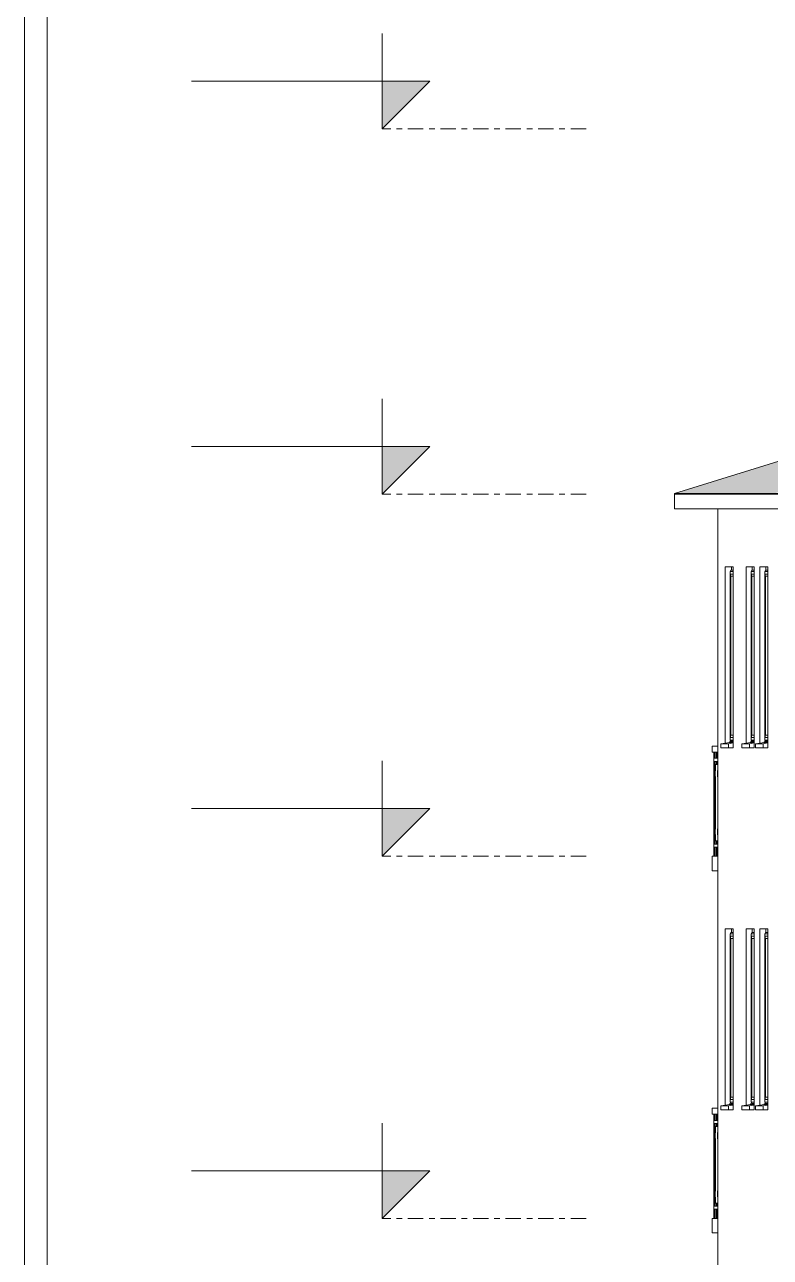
# Model space of a CAD drawing. Header units: millimetres. Extents: x 1373 to 40779, y 1939 to 6439.
# Drawn here: x 33432 to 34051, y 4444 to 5465 of the extents above; entities that cross this region are included whole.
import ezdxf

# ---------------------------------------------------------------- set-up
doc = ezdxf.new("R2010")
doc.units = ezdxf.units.MM
doc.linetypes.add('Centre', pattern=[1.34939, 0.635, -0.23813, 0.23813, -0.23813])
for name, color, linetype, lineweight in [('A-ANNO-DIMS', 211, 'Continuous', 18), ('A-DETL', 6, 'Continuous', 30), ('A-FLOR', 192, 'Continuous', 30), ('A-FLOR-HRAL', 11, 'Continuous', 18), ('A-FLOR-LEVL', 51, 'Continuous', 18), ('A-GLAZ', 151, 'Continuous', 18), ('A-ROOF', 132, 'Continuous', 18), ('A-ROOF-PATT', 132, 'Continuous', 18), ('A-WALL', 20, 'Continuous', 9)]:
    doc.layers.add(name, color=color, linetype=linetype, lineweight=lineweight)

# ---------------------------------------------------------------- blocks, each defined once
blk = doc.blocks.new('JTIRJRT')
at = {"layer": 'A-FLOR-LEVL'}
for points in [[(21893.2, -1469.4), (21893.2, -1508.9), (21932.7, -1469.4)], [(21893.2, -1772.2), (21893.2, -1811.7), (21932.7, -1772.2)], [(21893.2, -2072.2), (21893.2, -2111.7), (21932.7, -2072.2)], [(21893.2, -2372.2), (21893.2, -2411.7), (21932.7, -2372.2)]]:
    blk.add_hatch(color=256, dxfattribs=at).paths.add_polyline_path(points)
for p, q in [((21893.2, -1508.9), (21893.2, -1430)), ((21932.7, -1469.4), (21735.2, -1469.4)), ((21932.7, -1469.4), (21893.2, -1508.9)), ((21893.2, -1811.7), (21893.2, -1732.7)), ((21932.7, -1772.2), (21735.2, -1772.2)), ((21932.7, -1772.2), (21893.2, -1811.7)), ((21893.2, -2111.7), (21893.2, -2032.7)), ((21932.7, -2072.2), (21735.2, -2072.2)), ((21932.7, -2072.2), (21893.2, -2111.7)), ((21893.2, -2411.7), (21893.2, -2332.7)), ((21932.7, -2372.2), (21735.2, -2372.2)), ((21932.7, -2372.2), (21893.2, -2411.7))]:
    blk.add_line(p, q, dxfattribs=at)
at = {"layer": 'A-FLOR-LEVL', "linetype": 'Centre', "ltscale": 20}
for p, q in [((22062.3, -1508.9), (21893.2, -1508.9)), ((22062.3, -1811.7), (21893.2, -1811.7)), ((22062.3, -2111.7), (21893.2, -2111.7)), ((22062.3, -2411.7), (21893.2, -2411.7))]:
    blk.add_line(p, q, dxfattribs=at)

msp = doc.modelspace()

# ---------------------------------------------------------------- hatches: boundary and pattern name
at = {"layer": 'A-ROOF-PATT'}
h = msp.add_hatch(dxfattribs=at)
h.set_pattern_fill('FP_119', color=256, style=0, pattern_type=2)
h.set_pattern_definition([(0, (34888.212, 5355.919), (31.777, 9.419), [0.66258, -0.55215, 0.77301, -0.33129, -1.436]), (0, (34888.212, 5355.919), (31.777, 9.419), [-2.319, 0.99388, -0.44172]), (0, (34890.081, 5356.311), (31.777, 9.419), [0.55215, -2.098, 0.44172, -0.66258]), (0, (34888.389, 5355.33), (31.777, 9.419), [0.33129, -3.423]), (18.016, (34888.21169, 5355.91853), (28.02184183, 9.41877813), [29.185, -92.631]), (18.016, (34888.87369, 5355.91853), (28.02184183, 9.41877813), [28.551, -93.265]), (18.016, (34889.42569, 5355.91853), (28.02184183, 9.41877813), [26.647, -95.169]), (18.016, (34888.38869, 5355.32953), (28.02184183, 9.41877813), [29.185, -92.631]), (18.016, (34888.72069, 5355.32953), (28.02184183, 9.41877813), [29.185, -92.631]), (18.016, (34891.52469, 5355.91853), (28.02184183, 9.41877813), [27.916, -93.9])])
h.paths.add_polyline_path([(34054, 5076.4), (34942.7, 5378.6), (33971.4, 5076.4), (34050.9, 5076.4)])

# ---------------------------------------------------------------- linework, layer by layer
at = {"layer": 'A-ANNO-DIMS', "lineweight": 18, "ltscale": 2}
for points in [[(33432.5, 1972.4), (36968.7, 1969.9), (36968.7, 6402.4), (33432.5, 6404.9)], [(33451.2, 1991.1), (36950, 1988.7), (36950, 6383.7), (33451.2, 6386.1)]]:
    msp.add_lwpolyline(points, close=True, dxfattribs=at)
at = {"layer": 'A-FLOR', "color": 1, "lineweight": 20}
for p, q in [((34002.7, 4775.8), (34007.2, 4775.8)), ((34002.7, 4775.8), (34002.7, 4763.8)), ((34007.2, 4763.8), (34002.7, 4763.8)), ((34002.7, 4475.8), (34007.2, 4475.8)), ((34002.7, 4475.8), (34002.7, 4463.8)), ((34007.2, 4463.8), (34002.7, 4463.8))]:
    msp.add_line(p, q, dxfattribs=at)
at = {"layer": 'A-FLOR-HRAL'}
for p, q in [((34002.7, 4867.2), (34007.2, 4867.2)), ((34002.7, 4867.2), (34002.7, 4862.1)), ((34002.7, 4862.1), (34007.2, 4862.1)), ((34004.1, 4862.1), (34004.1, 4775.8)), ((34004.9, 4862.1), (34004.9, 4857.2)), ((34004.9, 4857.2), (34004.9, 4862.1)), ((34006.8, 4857.2), (34006.8, 4862.1)), ((34004, 4857), (34007.2, 4857)), ((34004, 4857), (34004, 4854.5)), ((34004, 4854.5), (34007.2, 4854.5)), ((34004.9, 4854.5), (34004.9, 4846.9)), ((34004.9, 4846.9), (34004.9, 4854.5)), ((34007.2, 4852), (34005.4, 4852)), ((34005.4, 4852), (34005.4, 4846.9)), ((34006.8, 4852), (34006.8, 4854.5)), ((34004.9, 4846.9), (34004.6, 4846.9)), ((34004.6, 4846.9), (34004.6, 4841.8)), ((34004.6, 4841.8), (34004.9, 4841.8)), ((34005.6, 4846.9), (34004.9, 4846.9)), ((34004.9, 4846.1), (34004.9, 4845.8)), ((34004.9, 4841.8), (34004.9, 4798.6)), ((34004.9, 4798.6), (34004.9, 4841.8)), ((34004.9, 4841.8), (34005.6, 4841.8)), ((34005.4, 4841.8), (34005.4, 4798.6)), ((34007.2, 4846.9), (34007.1, 4846.9)), ((34007.1, 4841.8), (34007.2, 4841.8)), ((34004.9, 4798.6), (34004.6, 4798.6)), ((34004.6, 4798.6), (34004.6, 4793.5)), ((34004.6, 4793.5), (34004.9, 4793.5)), ((34005.6, 4798.6), (34004.9, 4798.6)), ((34004.9, 4797.9), (34004.9, 4797.2)), ((34004.9, 4794.7), (34004.9, 4794.3)), ((34004.9, 4793.5), (34004.9, 4785.9)), ((34004.9, 4785.9), (34004.9, 4793.5)), ((34004.9, 4793.5), (34005.6, 4793.5)), ((34005.4, 4793.5), (34005.4, 4788.5)), ((34007.2, 4798.6), (34007.1, 4798.6)), ((34007.1, 4793.5), (34007.2, 4793.5)), ((34004, 4785.9), (34007.2, 4785.9)), ((34004, 4785.9), (34004, 4783.4)), ((34004, 4783.4), (34007.2, 4783.4)), ((34004.9, 4783.4), (34004.9, 4775.8)), ((34004.9, 4775.8), (34004.9, 4783.4)), ((34005.4, 4788.5), (34007.2, 4788.5)), ((34006.8, 4785.9), (34006.8, 4788.5)), ((34006.8, 4775.8), (34006.8, 4783.4)), ((34002.7, 4567.2), (34007.2, 4567.2)), ((34002.7, 4567.2), (34002.7, 4562.1)), ((34002.7, 4562.1), (34007.2, 4562.1)), ((34004, 4557), (34007.2, 4557)), ((34004, 4557), (34004, 4554.5)), ((34004.1, 4562.1), (34004.1, 4475.8)), ((34004.9, 4562.1), (34004.9, 4557)), ((34004.9, 4557), (34004.9, 4562.1)), ((34006.8, 4557), (34006.8, 4562.1)), ((34004, 4554.5), (34007.2, 4554.5)), ((34004.9, 4546.9), (34004.6, 4546.9)), ((34004.6, 4546.9), (34004.6, 4541.8)), ((34004.9, 4554.5), (34004.9, 4546.9)), ((34004.9, 4546.9), (34004.9, 4554.5)), ((34005.6, 4546.9), (34004.9, 4546.9)), ((34004.9, 4546.1), (34004.9, 4545.8)), ((34007.2, 4552), (34005.4, 4552)), ((34005.4, 4552), (34005.4, 4546.9)), ((34006.8, 4552), (34006.8, 4554.5)), ((34007.2, 4546.9), (34007.1, 4546.9)), ((34004.6, 4541.8), (34004.9, 4541.8)), ((34004.9, 4541.8), (34004.9, 4498.6)), ((34004.9, 4498.6), (34004.9, 4541.8)), ((34004.9, 4541.8), (34005.6, 4541.8)), ((34005.4, 4541.8), (34005.4, 4498.6)), ((34007.1, 4541.8), (34007.2, 4541.8)), ((34004.9, 4498.6), (34004.6, 4498.6)), ((34004.6, 4498.6), (34004.6, 4493.5)), ((34005.6, 4498.6), (34004.9, 4498.6)), ((34004.9, 4497.9), (34004.9, 4497.2)), ((34004.9, 4494.7), (34004.9, 4494.3)), ((34007.2, 4498.6), (34007.1, 4498.6)), ((34004, 4485.9), (34007.2, 4485.9)), ((34004, 4485.9), (34004, 4483.4)), ((34004.6, 4493.5), (34004.9, 4493.5)), ((34004.9, 4493.5), (34004.9, 4485.9)), ((34004.9, 4485.9), (34004.9, 4493.5)), ((34004.9, 4493.5), (34005.6, 4493.5)), ((34005.4, 4493.5), (34005.4, 4488.5)), ((34005.4, 4488.5), (34007.2, 4488.5)), ((34006.8, 4485.9), (34006.8, 4488.5)), ((34007.1, 4493.5), (34007.2, 4493.5)), ((34004, 4483.4), (34007.2, 4483.4)), ((34004.9, 4483.4), (34004.9, 4475.8)), ((34004.9, 4475.8), (34004.9, 4483.4)), ((34006.8, 4475.8), (34006.8, 4483.4))]:
    msp.add_line(p, q, dxfattribs=at)
at = {"layer": 'A-FLOR-HRAL', "linetype": 'Continuous'}
for p, q in [((34005.9, 4857.1), (34005.9, 4862.1)), ((34005.9, 4852), (34005.9, 4854.5)), ((34004.9, 4842.1), (34004.9, 4842.1)), ((34004.9, 4785.9), (34004.9, 4789.7)), ((34005.9, 4785.9), (34005.9, 4788.5)), ((34005.9, 4775.8), (34005.9, 4783.4)), ((34004.9, 4775.8), (34004.9, 4779)), ((34004.9, 4557), (34004.9, 4559.6)), ((34005.9, 4557), (34005.9, 4562.1)), ((34004.9, 4546.9), (34004.9, 4546.9)), ((34005.9, 4552), (34005.9, 4554.5)), ((34004.9, 4542.1), (34004.9, 4542.1)), ((34005.9, 4485.9), (34005.9, 4488.5)), ((34004.9, 4475.8), (34004.9, 4479)), ((34005.9, 4475.8), (34005.9, 4483.4))]:
    msp.add_line(p, q, dxfattribs=at)
at = {"layer": 'A-FLOR-HRAL'}
for centre, start_param, end_param in [((34004.9, 4844.3), 3.141593, 6.283185), ((34007.1, 4844.3), 0, 3.141593), ((34004.9, 4796.1), 3.141593, 6.283185), ((34007.1, 4796.1), 0, 3.141593), ((34004.9, 4544.3), 3.141593, 6.283185), ((34007.1, 4544.3), 0, 3.141593), ((34004.9, 4496.1), 3.141593, 6.283185), ((34007.1, 4496.1), 0, 3.141593)]:
    msp.add_ellipse(centre, major_axis=(0, 2.54), ratio=0.043477, start_param=start_param, end_param=end_param, dxfattribs=at)
at = {"layer": 'A-GLAZ'}
for p, q in [((34018.5, 5015.8), (34018.5, 5012.8)), ((34035.9, 5015.8), (34035.9, 5012.8)), ((34047.2, 5015.8), (34047.2, 5012.8)), ((34017.5, 5011.7), (34018, 5012.8)), ((34017.5, 4872.1), (34017.5, 5011.7)), ((34020, 5011.7), (34017.5, 5011.7)), ((34018.2, 5007.8), (34017.6, 5009.5)), ((34017.6, 5009.5), (34017.6, 4874.3)), ((34020, 5009.5), (34017.6, 5009.5)), ((34018, 5012.8), (34020, 5012.8)), ((34018.2, 5007.8), (34018.2, 4876.1)), ((34020, 5007.8), (34018.2, 5007.8)), ((34034.9, 5011.7), (34035.4, 5012.8)), ((34034.9, 4872.1), (34034.9, 5011.7)), ((34037.4, 5011.7), (34034.9, 5011.7)), ((34035.6, 5007.8), (34035, 5009.5)), ((34035, 5009.5), (34035, 4874.3)), ((34037.4, 5009.5), (34035, 5009.5)), ((34035.4, 5012.8), (34037.4, 5012.8)), ((34035.6, 5007.8), (34035.6, 4876.1)), ((34037.4, 5007.8), (34035.6, 5007.8)), ((34046.2, 5011.7), (34046.7, 5012.8)), ((34046.2, 4872.1), (34046.2, 5011.7)), ((34048.7, 5011.7), (34046.2, 5011.7)), ((34046.9, 5007.8), (34046.3, 5009.5)), ((34046.3, 5009.5), (34046.3, 4874.3)), ((34048.7, 5009.5), (34046.3, 5009.5)), ((34046.7, 5012.8), (34048.7, 5012.8)), ((34046.9, 5007.8), (34046.9, 4876.1)), ((34048.7, 5007.8), (34046.9, 5007.8)), ((34018.2, 4876.1), (34017.6, 4874.3)), ((34017.6, 4874.3), (34020, 4874.3)), ((34018.2, 4876.1), (34020, 4876.1)), ((34035.6, 4876.1), (34035, 4874.3)), ((34035, 4874.3), (34037.4, 4874.3)), ((34035.6, 4876.1), (34037.4, 4876.1)), ((34046.9, 4876.1), (34046.3, 4874.3)), ((34046.3, 4874.3), (34048.7, 4874.3)), ((34046.9, 4876.1), (34048.7, 4876.1)), ((34009.7, 4869.1), (34017, 4870.2)), ((34009.7, 4865.8), (34009.7, 4869.1)), ((34016.2, 4869.1), (34009.7, 4869.1)), ((34016.2, 4865.8), (34009.7, 4865.8)), ((34020, 4869.7), (34016.2, 4869.1)), ((34016.2, 4869.1), (34016.2, 4865.8)), ((34016.2, 4865.8), (34020, 4865.8)), ((34017, 4870.7), (34018.5, 4870.9)), ((34017, 4870.2), (34017, 4870.7)), ((34020, 4870.7), (34017, 4870.7)), ((34020, 4870.2), (34017, 4870.2)), ((34020, 4872.1), (34017.5, 4872.1)), ((34017.5, 4872.1), (34018, 4871.1)), ((34020, 4871.1), (34018, 4871.1)), ((34018.5, 4871.1), (34018.5, 4870.9)), ((34018.5, 4870.9), (34020, 4870.9)), ((34027.1, 4869.1), (34034.4, 4870.2)), ((34027.1, 4865.8), (34027.1, 4869.1)), ((34033.6, 4869.1), (34027.1, 4869.1)), ((34033.6, 4865.8), (34027.1, 4865.8)), ((34037.4, 4869.7), (34033.6, 4869.1)), ((34033.6, 4869.1), (34033.6, 4865.8)), ((34033.6, 4865.8), (34037.4, 4865.8)), ((34034.4, 4870.7), (34035.9, 4870.9)), ((34034.4, 4870.2), (34034.4, 4870.7)), ((34037.4, 4870.7), (34034.4, 4870.7)), ((34037.4, 4870.2), (34034.4, 4870.2)), ((34037.4, 4872.1), (34034.9, 4872.1)), ((34034.9, 4872.1), (34035.4, 4871.1)), ((34037.4, 4871.1), (34035.4, 4871.1)), ((34035.9, 4871.1), (34035.9, 4870.9)), ((34035.9, 4870.9), (34037.4, 4870.9)), ((34038.4, 4869.1), (34045.7, 4870.2)), ((34038.4, 4865.8), (34038.4, 4869.1)), ((34044.9, 4869.1), (34038.4, 4869.1)), ((34044.9, 4865.8), (34038.4, 4865.8)), ((34048.7, 4869.7), (34044.9, 4869.1)), ((34044.9, 4869.1), (34044.9, 4865.8)), ((34044.9, 4865.8), (34048.7, 4865.8)), ((34045.7, 4870.7), (34047.2, 4870.9)), ((34045.7, 4870.2), (34045.7, 4870.7)), ((34048.7, 4870.7), (34045.7, 4870.7)), ((34048.7, 4870.2), (34045.7, 4870.2)), ((34048.7, 4872.1), (34046.2, 4872.1)), ((34046.2, 4872.1), (34046.7, 4871.1)), ((34048.7, 4871.1), (34046.7, 4871.1)), ((34047.2, 4871.1), (34047.2, 4870.9)), ((34047.2, 4870.9), (34048.7, 4870.9)), ((34017.5, 4711.7), (34018, 4712.8)), ((34017.5, 4572.1), (34017.5, 4711.7)), ((34020, 4711.7), (34017.5, 4711.7)), ((34018.2, 4707.8), (34017.6, 4709.5)), ((34017.6, 4709.5), (34017.6, 4574.3)), ((34020, 4709.5), (34017.6, 4709.5)), ((34018, 4712.8), (34020, 4712.8)), ((34018.5, 4715.8), (34018.5, 4712.8)), ((34034.9, 4711.7), (34035.4, 4712.8)), ((34034.9, 4572.1), (34034.9, 4711.7)), ((34037.4, 4711.7), (34034.9, 4711.7)), ((34035.6, 4707.8), (34035, 4709.5)), ((34035, 4709.5), (34035, 4574.3)), ((34037.4, 4709.5), (34035, 4709.5)), ((34035.4, 4712.8), (34037.4, 4712.8)), ((34035.9, 4715.8), (34035.9, 4712.8)), ((34046.2, 4711.7), (34046.7, 4712.8)), ((34046.2, 4572.1), (34046.2, 4711.7)), ((34048.7, 4711.7), (34046.2, 4711.7)), ((34046.9, 4707.8), (34046.3, 4709.5)), ((34046.3, 4709.5), (34046.3, 4574.3)), ((34048.7, 4709.5), (34046.3, 4709.5)), ((34046.7, 4712.8), (34048.7, 4712.8)), ((34047.2, 4715.8), (34047.2, 4712.8)), ((34018.2, 4707.8), (34018.2, 4576.1)), ((34020, 4707.8), (34018.2, 4707.8)), ((34035.6, 4707.8), (34035.6, 4576.1)), ((34037.4, 4707.8), (34035.6, 4707.8)), ((34046.9, 4707.8), (34046.9, 4576.1)), ((34048.7, 4707.8), (34046.9, 4707.8)), ((34018.2, 4576.1), (34017.6, 4574.3)), ((34018.2, 4576.1), (34020, 4576.1)), ((34035.6, 4576.1), (34035, 4574.3)), ((34035.6, 4576.1), (34037.4, 4576.1)), ((34046.9, 4576.1), (34046.3, 4574.3)), ((34046.9, 4576.1), (34048.7, 4576.1)), ((34009.7, 4569.1), (34017, 4570.2)), ((34009.7, 4565.8), (34009.7, 4569.1)), ((34016.2, 4569.1), (34009.7, 4569.1)), ((34016.2, 4565.8), (34009.7, 4565.8)), ((34020, 4569.7), (34016.2, 4569.1)), ((34016.2, 4569.1), (34016.2, 4565.8)), ((34016.2, 4565.8), (34020, 4565.8)), ((34017, 4570.7), (34018.5, 4570.9)), ((34017, 4570.2), (34017, 4570.7)), ((34020, 4570.7), (34017, 4570.7)), ((34020, 4570.2), (34017, 4570.2)), ((34020, 4572.1), (34017.5, 4572.1)), ((34017.5, 4572.1), (34018, 4571.1)), ((34017.6, 4574.3), (34020, 4574.3)), ((34020, 4571.1), (34018, 4571.1)), ((34018.5, 4571.1), (34018.5, 4570.9)), ((34018.5, 4570.9), (34020, 4570.9)), ((34027.1, 4569.1), (34034.4, 4570.2)), ((34027.1, 4565.8), (34027.1, 4569.1)), ((34033.6, 4569.1), (34027.1, 4569.1)), ((34033.6, 4565.8), (34027.1, 4565.8)), ((34037.4, 4569.7), (34033.6, 4569.1)), ((34033.6, 4569.1), (34033.6, 4565.8)), ((34033.6, 4565.8), (34037.4, 4565.8)), ((34034.4, 4570.7), (34035.9, 4570.9)), ((34034.4, 4570.2), (34034.4, 4570.7)), ((34037.4, 4570.7), (34034.4, 4570.7)), ((34037.4, 4570.2), (34034.4, 4570.2)), ((34037.4, 4572.1), (34034.9, 4572.1)), ((34034.9, 4572.1), (34035.4, 4571.1)), ((34035, 4574.3), (34037.4, 4574.3)), ((34037.4, 4571.1), (34035.4, 4571.1)), ((34035.9, 4571.1), (34035.9, 4570.9)), ((34035.9, 4570.9), (34037.4, 4570.9)), ((34038.4, 4569.1), (34045.7, 4570.2)), ((34038.4, 4565.8), (34038.4, 4569.1)), ((34044.9, 4569.1), (34038.4, 4569.1)), ((34044.9, 4565.8), (34038.4, 4565.8)), ((34048.7, 4569.7), (34044.9, 4569.1)), ((34044.9, 4569.1), (34044.9, 4565.8)), ((34044.9, 4565.8), (34048.7, 4565.8)), ((34045.7, 4570.7), (34047.2, 4570.9)), ((34045.7, 4570.2), (34045.7, 4570.7)), ((34048.7, 4570.7), (34045.7, 4570.7)), ((34048.7, 4570.2), (34045.7, 4570.2)), ((34048.7, 4572.1), (34046.2, 4572.1)), ((34046.2, 4572.1), (34046.7, 4571.1)), ((34046.3, 4574.3), (34048.7, 4574.3)), ((34048.7, 4571.1), (34046.7, 4571.1)), ((34047.2, 4571.1), (34047.2, 4570.9)), ((34047.2, 4570.9), (34048.7, 4570.9))]:
    msp.add_line(p, q, dxfattribs=at)
at = {"layer": 'A-ROOF'}
for p, q in [((34942.7, 5378.6), (33971.4, 5076.4)), ((33971.4, 5076.4), (36406.7, 5076.4)), ((33971.4, 5075.8), (33971.4, 5076.4)), ((33971.4, 5075.8), (36406.7, 5075.8)), ((33971.4, 5075.8), (33971.4, 5063.8)), ((36406.7, 5063.8), (33971.4, 5063.8))]:
    msp.add_line(p, q, dxfattribs=at)
at = {"layer": 'A-WALL'}
for p, q in [((34007.2, 3875.8), (34007.2, 5063.8)), ((34013.5, 4869.7), (34013.5, 5015.8)), ((34013.5, 5015.8), (34020, 5015.8)), ((34020, 5015.8), (34020, 4865.8)), ((34030.9, 4869.7), (34030.9, 5015.8)), ((34030.9, 5015.8), (34037.4, 5015.8)), ((34037.4, 5015.8), (34037.4, 4865.8)), ((34042.2, 4869.7), (34042.2, 5015.8)), ((34042.2, 5015.8), (34048.7, 5015.8)), ((34048.7, 5015.8), (34048.7, 4865.8)), ((34013.5, 4569.7), (34013.5, 4715.8)), ((34013.5, 4715.8), (34020, 4715.8)), ((34020, 4715.8), (34020, 4565.8)), ((34030.9, 4569.7), (34030.9, 4715.8)), ((34030.9, 4715.8), (34037.4, 4715.8)), ((34037.4, 4715.8), (34037.4, 4565.8)), ((34042.2, 4569.7), (34042.2, 4715.8)), ((34042.2, 4715.8), (34048.7, 4715.8)), ((34048.7, 4715.8), (34048.7, 4565.8))]:
    msp.add_line(p, q, dxfattribs=at)

# ---------------------------------------------------------------- block references
at = {"layer": 'A-DETL'}
msp.add_blockref('JTIRJRT', (11835.7, 6887.5), dxfattribs=at)

doc.saveas('drawing.dxf')
